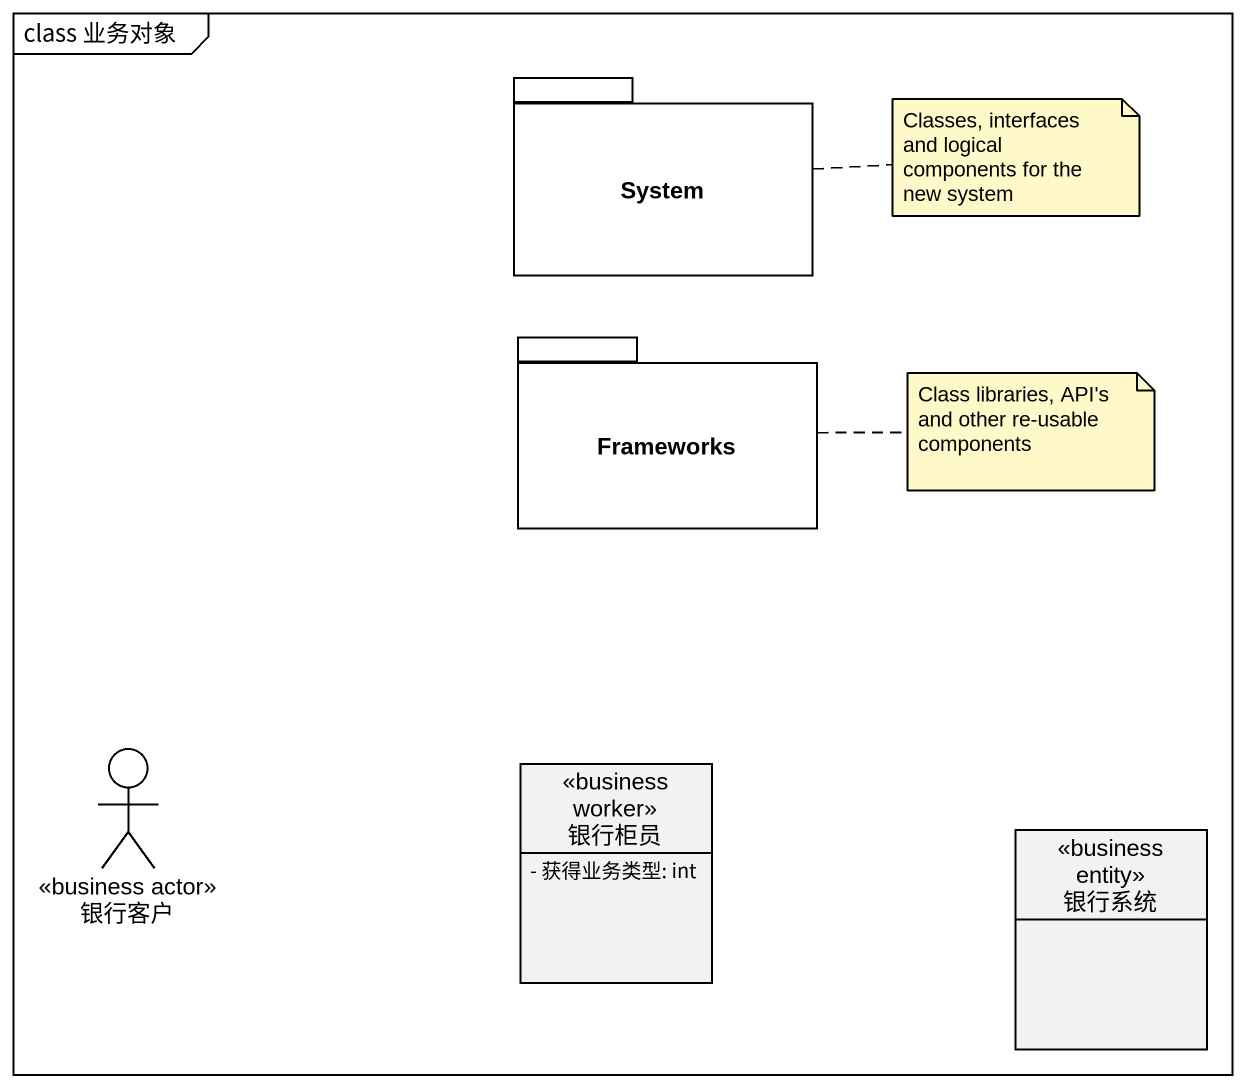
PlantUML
@startuml
mainframe class 业务对象
allowmixing
hide circle
hide empty members
skinparam classAttributeIconSize 0
package System {
}
package Frameworks {
}
actor 银行客户 <<business actor>>
class 银行柜员 <<business worker>> {
  - 获得业务类型: int
}
class 银行系统 <<business entity>>
note right of System : Classes, interfaces and logical components for the new system
note right of Frameworks : Class libraries, API's and other re-usable components
@enduml
